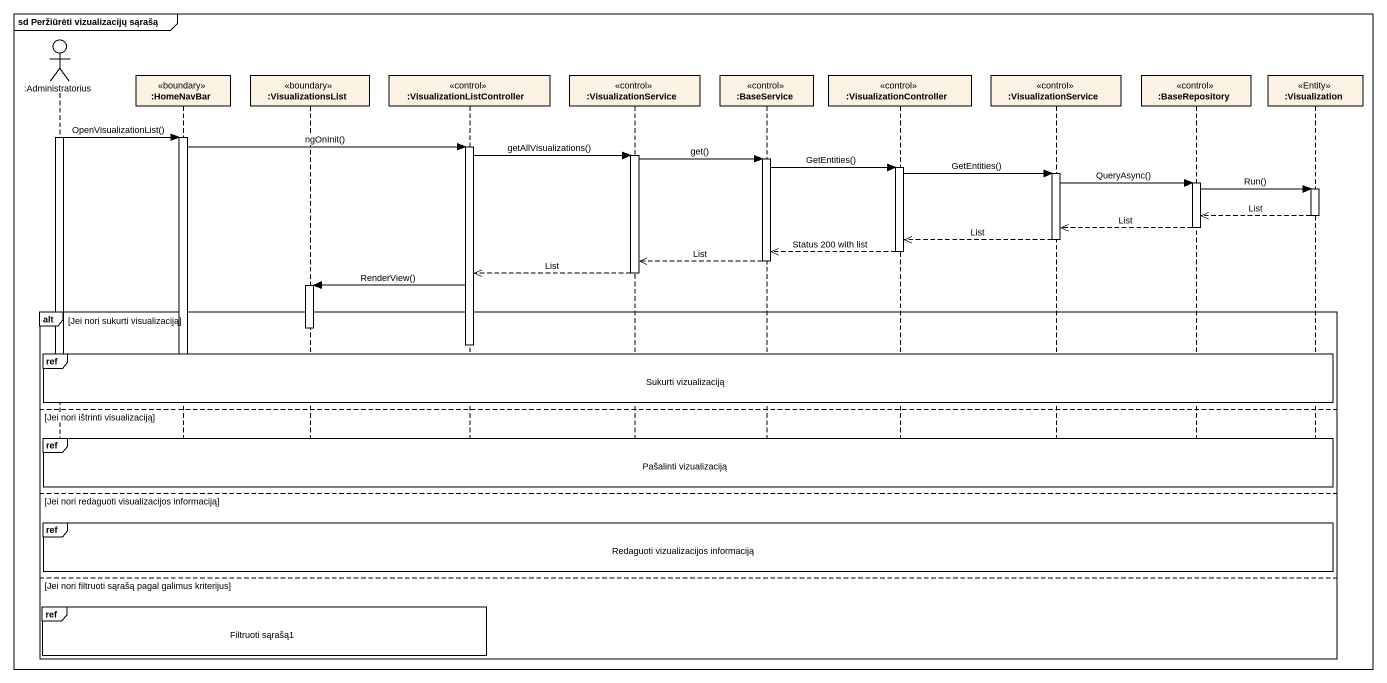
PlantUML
@startuml
mainframe sd Peržiūrėti vizualizacijų sąrašą
hide footbox
actor ":Administratorius" as Administratorius
participant ":HomeNavBar" as HomeNavBar <<boundary>>
participant ":VisualizationsList" as VisualizationsList <<boundary>>
participant ":VisualizationListController" as VisualizationListController <<control>>
participant ":VisualizationService" as VisualizationService <<control>>
participant ":BaseService" as BaseService <<control>>
participant ":VisualizationController" as VisualizationController <<control>>
participant ":VisualizationService" as VisualizationService_2 <<control>>
participant ":BaseRepository" as BaseRepository <<control>>
participant ":Visualization" as Visualization <<Entity>>

activate Administratorius
Administratorius -> HomeNavBar : OpenVisualizationList()
activate HomeNavBar
HomeNavBar -> VisualizationListController : ngOnInit()
activate VisualizationListController
VisualizationListController -> VisualizationService : getAllVisualizations()
activate VisualizationService
VisualizationService -> BaseService : get()
activate BaseService
BaseService -> VisualizationController : GetEntities()
activate VisualizationController
VisualizationController -> VisualizationService_2 : GetEntities()
activate VisualizationService_2
VisualizationService_2 -> BaseRepository : QueryAsync()
activate BaseRepository
BaseRepository -> Visualization : Run()
activate Visualization
Visualization -->> BaseRepository : List
deactivate Visualization
BaseRepository -->> VisualizationService_2 : List
deactivate BaseRepository
VisualizationService_2 -->> VisualizationController : List
deactivate VisualizationService_2
VisualizationController -->> BaseService : Status 200 with list
deactivate VisualizationController
BaseService -->> VisualizationService : List
deactivate BaseService
VisualizationService -->> VisualizationListController : List
deactivate VisualizationService
VisualizationListController -> VisualizationsList : RenderView()
activate VisualizationsList
alt Jei nori sukurti visualizaciją
  deactivate VisualizationsList
  deactivate VisualizationListController
  ref over Administratorius, HomeNavBar, VisualizationsList, VisualizationListController, VisualizationService, BaseService, VisualizationController, VisualizationService_2, BaseRepository, Visualization : Sukurti vizualizaciją
  deactivate HomeNavBar
  deactivate Administratorius
else Jei nori ištrinti visualizaciją
  ref over Administratorius, HomeNavBar, VisualizationsList, VisualizationListController, VisualizationService, BaseService, VisualizationController, VisualizationService_2, BaseRepository, Visualization : Pašalinti vizualizaciją
else Jei nori redaguoti visualizacijos informaciją
  ref over Administratorius, HomeNavBar, VisualizationsList, VisualizationListController, VisualizationService, BaseService, VisualizationController, VisualizationService_2, BaseRepository, Visualization : Redaguoti vizualizacijos informaciją
else Jei nori filtruoti sąrašą pagal galimus kriterijus
  ref over Administratorius, HomeNavBar, VisualizationsList, VisualizationListController : Filtruoti sąrašą1
end
@enduml
